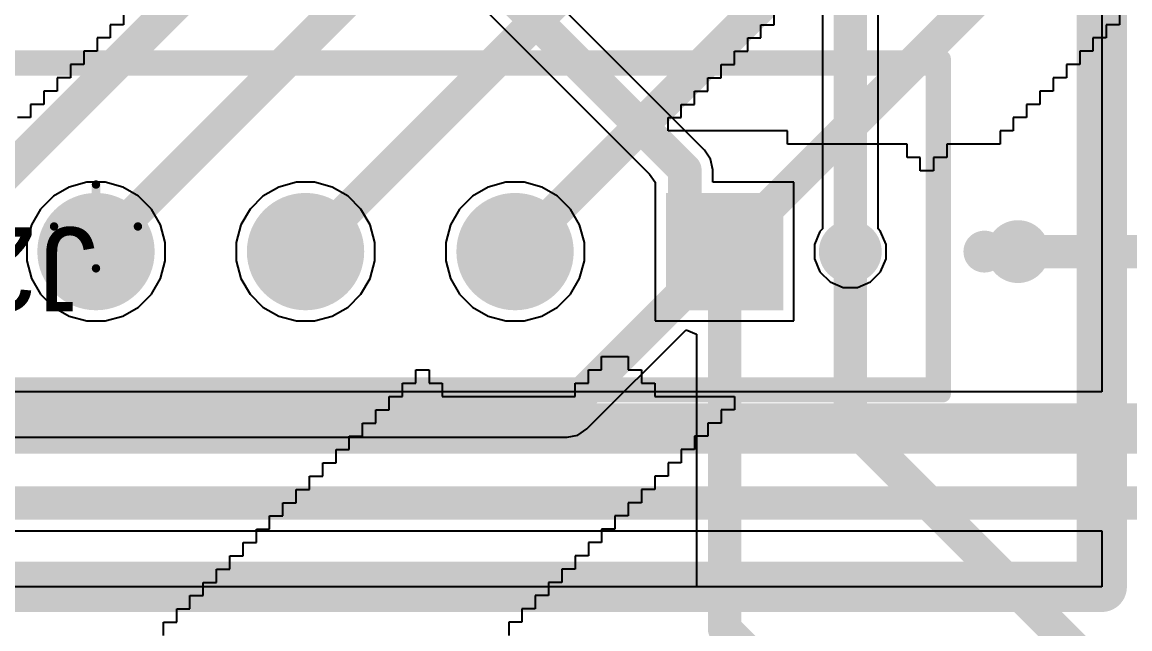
# Model space of a CAD drawing. Header units: inches. Extents: x 1.37 to 7.44, y 1.69 to 5.2.
# Drawn here: x 5.123 to 5.643, y 2.894 to 3.179 of the extents above; entities that cross this region are included whole.
import ezdxf

# ---------------------------------------------------------------- set-up
doc = ezdxf.new("R2010")
doc.units = ezdxf.units.IN
doc.header["$MEASUREMENT"] = 0
for name, color, linetype in [('Bottom Layer', 5, 'Continuous'), ('Bottom Overlay', 54, 'Continuous'), ('Bottom Solder', 6, 'Continuous'), ('Multi-Layer', 9, 'Continuous'), ('Pad Holes', 156, 'Continuous'), ('Top 3D Body', 56, 'Continuous'), ('Top Assembly', 56, 'Continuous'), ('Top Component Center', 56, 'Continuous'), ('Top Courtyard', 56, 'Continuous'), ('Top Layer', 1, 'Continuous'), ('Top Overlay', 2, 'Continuous'), ('Top Solder', 216, 'Continuous'), ('Via Holes', 16, 'Continuous')]:
    doc.layers.add(name, color=color, linetype=linetype)
doc.styles.add('Arial', font='', dxfattribs={"height": 0.2})
doc.styles.get('Arial').set_extended_font_data('Arial')

# ---------------------------------------------------------------- blocks, each defined once
blk = doc.blocks.new('FP_B7B_EH_A_LF_SN_MFG_55')
at = {"layer": 'Bottom Layer'}
blk.add_hatch(color=5, dxfattribs=at).paths.add_polyline_path([(-0.32283, 0.03937), (-0.26772, 0.03937), (-0.26772, -0.01575), (-0.32283, -0.01575)])
h = blk.add_hatch(color=5, dxfattribs=at)
edge = h.paths.add_edge_path()
edge.add_arc((-0.19685, 0.01181), 0.02756, 0, 360)
h = blk.add_hatch(color=5, dxfattribs=at)
edge = h.paths.add_edge_path()
edge.add_arc((-0.09843, 0.01181), 0.02756, 0, 360)
h = blk.add_hatch(color=5, dxfattribs=at)
edge = h.paths.add_edge_path()
edge.add_arc((0, 0.01181), 0.02756, 0, 360)
at = {"layer": 'Bottom Solder'}
blk.add_hatch(color=6, dxfattribs=at).paths.add_polyline_path([(-0.32283, 0.03937), (-0.26772, 0.03937), (-0.26772, -0.01575), (-0.32283, -0.01575)])
h = blk.add_hatch(color=6, dxfattribs=at)
edge = h.paths.add_edge_path()
edge.add_arc((-0.19685, 0.01181), 0.02756, 0, 360)
h = blk.add_hatch(color=6, dxfattribs=at)
edge = h.paths.add_edge_path()
edge.add_arc((-0.09843, 0.01181), 0.02756, 0, 360)
h = blk.add_hatch(color=6, dxfattribs=at)
edge = h.paths.add_edge_path()
edge.add_arc((0, 0.01181), 0.02756, 0, 360)
at = {"layer": 'Multi-Layer'}
blk.add_hatch(color=9, dxfattribs=at).paths.add_polyline_path([(-0.32283, 0.03937), (-0.26772, 0.03937), (-0.26772, -0.01575), (-0.32283, -0.01575)])
h = blk.add_hatch(color=9, dxfattribs=at)
edge = h.paths.add_edge_path()
edge.add_arc((-0.19685, 0.01181), 0.02756, 0, 360)
h = blk.add_hatch(color=9, dxfattribs=at)
edge = h.paths.add_edge_path()
edge.add_arc((-0.09843, 0.01181), 0.02756, 0, 360)
h = blk.add_hatch(color=9, dxfattribs=at)
edge = h.paths.add_edge_path()
edge.add_arc((0, 0.01181), 0.02756, 0, 360)
at = {"layer": 'Pad Holes'}
h = blk.add_hatch(color=7, dxfattribs=at)
edge = h.paths.add_edge_path()
edge.add_arc((-0.29528, 0.01181), 0.01772, 0, 360)
h = blk.add_hatch(color=7, dxfattribs=at)
edge = h.paths.add_edge_path()
edge.add_arc((-0.19685, 0.01181), 0.01772, 0, 360)
h = blk.add_hatch(color=7, dxfattribs=at)
edge = h.paths.add_edge_path()
edge.add_arc((-0.09843, 0.01181), 0.01772, 0, 360)
h = blk.add_hatch(color=7, dxfattribs=at)
edge = h.paths.add_edge_path()
edge.add_arc((0, 0.01181), 0.01772, 0, 360)
at = {"layer": 'Top Layer'}
blk.add_hatch(color=1, dxfattribs=at).paths.add_polyline_path([(-0.32283, 0.03937), (-0.26772, 0.03937), (-0.26772, -0.01575), (-0.32283, -0.01575)])
h = blk.add_hatch(color=1, dxfattribs=at)
edge = h.paths.add_edge_path()
edge.add_arc((-0.19685, 0.01181), 0.02756, 0, 360)
h = blk.add_hatch(color=1, dxfattribs=at)
edge = h.paths.add_edge_path()
edge.add_arc((-0.09843, 0.01181), 0.02756, 0, 360)
h = blk.add_hatch(color=1, dxfattribs=at)
edge = h.paths.add_edge_path()
edge.add_arc((0, 0.01181), 0.02756, 0, 360)
at = {"layer": 'Top Solder'}
blk.add_hatch(color=216, dxfattribs=at).paths.add_polyline_path([(-0.32283, 0.03937), (-0.26772, 0.03937), (-0.26772, -0.01575), (-0.32283, -0.01575)])
h = blk.add_hatch(color=216, dxfattribs=at)
edge = h.paths.add_edge_path()
edge.add_arc((-0.19685, 0.01181), 0.02756, 0, 360)
h = blk.add_hatch(color=216, dxfattribs=at)
edge = h.paths.add_edge_path()
edge.add_arc((-0.09843, 0.01181), 0.02756, 0, 360)
h = blk.add_hatch(color=216, dxfattribs=at)
edge = h.paths.add_edge_path()
edge.add_arc((0, 0.01181), 0.02756, 0, 360)
at = {"layer": 'Top 3D Body'}
for points in [[(-0.3937, 0.0748, 0.00787, 0.00787, 0), (-0.3937, -0.0748, 0.00787, 0.00787, 0)], [(0.3937, 0.0748, 0.00787, 0.00787, 0), (-0.3937, 0.0748, 0.00787, 0.00787, 0)], [(0.3937, -0.0748, 0.00787, 0.00787, 0), (-0.3937, -0.0748, 0.00787, 0.00787, 0)]]:
    blk.add_lwpolyline(points, format="xyseb", dxfattribs=at)
for points in [[(-0.39567, 0.0748, 0.00394, 0.00394, 1), (-0.39173, 0.0748, 0.00394, 0.00394, 1)], [(-0.39567, 0.0748, 0.00394, 0.00394, 1), (-0.39173, 0.0748, 0.00394, 0.00394, 1)], [(-0.39567, -0.0748, 0.00394, 0.00394, 1), (-0.39173, -0.0748, 0.00394, 0.00394, 1)], [(-0.39567, -0.0748, 0.00394, 0.00394, 1), (-0.39173, -0.0748, 0.00394, 0.00394, 1)]]:
    blk.add_lwpolyline(points, format="xyseb", close=True, dxfattribs=at)
at = {"layer": 'Top Assembly'}
for points in [[(-0.39764, 0.07874, 0.00787, 0.00787, 0), (-0.39764, -0.07874, 0.00787, 0.00787, 0)], [(0.39764, 0.07874, 0.00787, 0.00787, 0), (-0.39764, 0.07874, 0.00787, 0.00787, 0)], [(0.39764, -0.07874, 0.00787, 0.00787, 0), (-0.39764, -0.07874, 0.00787, 0.00787, 0)]]:
    blk.add_lwpolyline(points, format="xyseb", dxfattribs=at)
for points in [[(-0.39961, 0.07874, 0.00394, 0.00394, 1), (-0.39567, 0.07874, 0.00394, 0.00394, 1)], [(-0.39961, 0.07874, 0.00394, 0.00394, 1), (-0.39567, 0.07874, 0.00394, 0.00394, 1)], [(-0.39961, -0.07874, 0.00394, 0.00394, 1), (-0.39567, -0.07874, 0.00394, 0.00394, 1)], [(-0.39961, -0.07874, 0.00394, 0.00394, 1), (-0.39567, -0.07874, 0.00394, 0.00394, 1)]]:
    blk.add_lwpolyline(points, format="xyseb", close=True, dxfattribs=at)
at = {"layer": 'Top Component Center'}
for points in [[(0, 0.01969, 0.00394, 0.00394, 0), (0, -0.01969, 0.00394, 0.00394, 0)], [(0.01969, 0, 0.00394, 0.00394, 0), (-0.01969, 0, 0.00394, 0.00394, 0)]]:
    blk.add_lwpolyline(points, format="xyseb", dxfattribs=at)
for points in [[(-0.00098, 0.01969, 0.00197, 0.00197, 1), (0.00098, 0.01969, 0.00197, 0.00197, 1)], [(-0.02067, 0, 0.00197, 0.00197, 1), (-0.0187, 0, 0.00197, 0.00197, 1)], [(0.0187, 0, 0.00197, 0.00197, 1), (0.02067, 0, 0.00197, 0.00197, 1)], [(-0.00098, -0.01969, 0.00197, 0.00197, 1), (0.00098, -0.01969, 0.00197, 0.00197, 1)]]:
    blk.add_lwpolyline(points, format="xyseb", close=True, dxfattribs=at)
at = {"layer": 'Top Courtyard'}
for points in [[(-0.39764, 0.07874, 0.00787, 0.00787, 0), (-0.39764, -0.07874, 0.00787, 0.00787, 0)], [(0.39764, 0.07874, 0.00787, 0.00787, 0), (-0.39764, 0.07874, 0.00787, 0.00787, 0)], [(0.39764, -0.07874, 0.00787, 0.00787, 0), (-0.39764, -0.07874, 0.00787, 0.00787, 0)]]:
    blk.add_lwpolyline(points, format="xyseb", dxfattribs=at)
for points in [[(-0.39961, 0.07874, 0.00394, 0.00394, 1), (-0.39567, 0.07874, 0.00394, 0.00394, 1)], [(-0.39961, 0.07874, 0.00394, 0.00394, 1), (-0.39567, 0.07874, 0.00394, 0.00394, 1)], [(-0.39961, -0.07874, 0.00394, 0.00394, 1), (-0.39567, -0.07874, 0.00394, 0.00394, 1)], [(-0.39961, -0.07874, 0.00394, 0.00394, 1), (-0.39567, -0.07874, 0.00394, 0.00394, 1)]]:
    blk.add_lwpolyline(points, format="xyseb", close=True, dxfattribs=at)
at = {"layer": 'Top Overlay'}
for points in [[(-0.3937, 0.0748, 0.00787, 0.00787, 0), (-0.3937, -0.0748, 0.00787, 0.00787, 0)], [(0.3937, 0.0748, 0.00787, 0.00787, 0), (-0.3937, 0.0748, 0.00787, 0.00787, 0)], [(0.3937, -0.0748, 0.00787, 0.00787, 0), (-0.3937, -0.0748, 0.00787, 0.00787, 0)]]:
    blk.add_lwpolyline(points, format="xyseb", dxfattribs=at)
for points in [[(-0.39567, 0.0748, 0.00394, 0.00394, 1), (-0.39173, 0.0748, 0.00394, 0.00394, 1)], [(-0.39567, 0.0748, 0.00394, 0.00394, 1), (-0.39173, 0.0748, 0.00394, 0.00394, 1)], [(-0.4124, 0.01181, 0.00984, 0.00984, 1), (-0.42224, 0.01181, 0.00984, 0.00984, 1)], [(-0.4247, 0.01181, 0.00492, 0.00492, 1), (-0.41978, 0.01181, 0.00492, 0.00492, 1)], [(-0.41486, 0.01181, 0.00492, 0.00492, 1), (-0.40994, 0.01181, 0.00492, 0.00492, 1)], [(-0.39567, -0.0748, 0.00394, 0.00394, 1), (-0.39173, -0.0748, 0.00394, 0.00394, 1)], [(-0.39567, -0.0748, 0.00394, 0.00394, 1), (-0.39173, -0.0748, 0.00394, 0.00394, 1)]]:
    blk.add_lwpolyline(points, format="xyseb", close=True, dxfattribs=at)
at = {"layer": 'Top Assembly', "style": 'Arial'}
blk.add_text('J2', height=0.03937, dxfattribs=at).set_placement((-0.00007, 0.00044))

msp = doc.modelspace()

# ---------------------------------------------------------------- hatches: boundary and pattern name
at = {"layer": 'Bottom Layer'}
h = msp.add_hatch(color=5, dxfattribs=at)
edge = h.paths.add_edge_path()
edge.add_arc((5.51181, 3.07087), 0.01181, 0, 360)
h = msp.add_hatch(color=5, dxfattribs=at)
edge = h.paths.add_edge_path()
edge.add_arc((5.59055, 3.07087), 0.01181, 0, 360)
at = {"layer": 'Bottom Solder'}
h = msp.add_hatch(color=6, dxfattribs=at)
edge = h.paths.add_edge_path()
edge.add_arc((5.51181, 3.07087), 0.01476, 0, 360)
h = msp.add_hatch(color=6, dxfattribs=at)
edge = h.paths.add_edge_path()
edge.add_arc((5.59055, 3.07087), 0.01476, 0, 360)
at = {"layer": 'Top Layer'}
h = msp.add_hatch(color=1, dxfattribs=at)
edge = h.paths.add_edge_path()
edge.add_arc((5.51181, 3.07087), 0.01181, 0, 360)
h = msp.add_hatch(color=1, dxfattribs=at)
edge = h.paths.add_edge_path()
edge.add_arc((5.59055, 3.07087), 0.01181, 0, 360)
at = {"layer": 'Top Solder'}
h = msp.add_hatch(color=216, dxfattribs=at)
edge = h.paths.add_edge_path()
edge.add_arc((5.51181, 3.07087), 0.01476, 0, 360)
h = msp.add_hatch(color=216, dxfattribs=at)
edge = h.paths.add_edge_path()
edge.add_arc((5.59055, 3.07087), 0.01476, 0, 360)
at = {"layer": 'Via Holes'}
h = msp.add_hatch(color=7, dxfattribs=at)
edge = h.paths.add_edge_path()
edge.add_arc((5.51181, 3.07087), 0.00591, 0, 360)
h = msp.add_hatch(color=7, dxfattribs=at)
edge = h.paths.add_edge_path()
edge.add_arc((5.59055, 3.07087), 0.00591, 0, 360)

# ---------------------------------------------------------------- linework, layer by layer
at = {"layer": 'Bottom Layer'}
for p, q in [((5.38802, 2.98757), (5.43463, 3.03418)), ((5.43463, 3.03418), (5.43963, 3.03211)), ((5.43963, 3.03211), (5.43963, 2.91339)), ((5.38376, 2.98472), (5.38802, 2.98757)), ((4.33518, 2.98372), (5.37874, 2.98372)), ((5.37874, 2.98372), (5.38376, 2.98472)), ((5.43963, 2.91339), (3.87541, 2.91339))]:
    msp.add_line(p, q, dxfattribs=at)
for points in [[(5.08627, 3.0784, 0.01575, 0.01575, 0), (5.47343, 3.46555, 0.01575, 0.01575, 0)], [(5.15748, 3.07087, 0.01575, 0.01575, 0), (5.49902, 3.4124, 0.01575, 0.01575, 0)], [(5.25591, 3.07087, 0.01575, 0.01575, 0), (5.52461, 3.33957, 0.01575, 0.01575, 0)], [(5.35433, 3.07087, 0.01575, 0.01575, 0), (5.5502, 3.26673, 0.01575, 0.01575, 0)], [(5.45276, 3.07087, 0.01575, 0.01575, 0), (5.60983, 3.22794, 0.01575, 0.01575, 0)], [(5.37874, 2.99685, 0.01575, 0.01575, 0), (5.45276, 3.07087, 0.01575, 0.01575, 0)], [(5.45276, 2.8937, 0.01575, 0.01575, 0), (5.45276, 3.07087, 0.01575, 0.01575, 0)], [(5.51181, 2.98974, 0.01575, 0.01575, 0), (5.51181, 3.07087, 0.01575, 0.01575, 0)], [(5.59055, 3.07087, 0.01575, 0.01575, 0), (5.70866, 3.07087, 0.01575, 0.01575, 0)], [(4.33518, 2.99685, 0.01575, 0.01575, 0), (5.37874, 2.99685, 0.01575, 0.01575, 0)], [(5.51181, 2.98974, 0.01575, 0.01575, 0), (5.74564, 2.75591, 0.01575, 0.01575, 0)], [(5.45276, 2.8937, 0.01575, 0.01575, 0), (5.51181, 2.83465, 0.01575, 0.01575, 0)]]:
    msp.add_lwpolyline(points, format="xyseb", dxfattribs=at)
for points in [[(5.15354, 3.07087, 0.00787, 0.00787, 1), (5.16142, 3.07087, 0.00787, 0.00787, 1)], [(5.25197, 3.07087, 0.00787, 0.00787, 1), (5.25984, 3.07087, 0.00787, 0.00787, 1)], [(5.35039, 3.07087, 0.00787, 0.00787, 1), (5.35827, 3.07087, 0.00787, 0.00787, 1)], [(5.44882, 3.07087, 0.00787, 0.00787, 1), (5.45669, 3.07087, 0.00787, 0.00787, 1)], [(5.44882, 3.07087, 0.00787, 0.00787, 1), (5.45669, 3.07087, 0.00787, 0.00787, 1)], [(5.44882, 3.07087, 0.00787, 0.00787, 1), (5.45669, 3.07087, 0.00787, 0.00787, 1)], [(5.50787, 3.07087, 0.00787, 0.00787, 1), (5.51575, 3.07087, 0.00787, 0.00787, 1)], [(5.58661, 3.07087, 0.00787, 0.00787, 1), (5.59449, 3.07087, 0.00787, 0.00787, 1)], [(5.3748, 2.99685, 0.00787, 0.00787, 1), (5.38268, 2.99685, 0.00787, 0.00787, 1)], [(5.3748, 2.99685, 0.00787, 0.00787, 1), (5.38268, 2.99685, 0.00787, 0.00787, 1)], [(5.50787, 2.98974, 0.00787, 0.00787, 1), (5.51575, 2.98974, 0.00787, 0.00787, 1)], [(5.50787, 2.98974, 0.00787, 0.00787, 1), (5.51575, 2.98974, 0.00787, 0.00787, 1)], [(5.44882, 2.8937, 0.00787, 0.00787, 1), (5.45669, 2.8937, 0.00787, 0.00787, 1)], [(5.44882, 2.8937, 0.00787, 0.00787, 1), (5.45669, 2.8937, 0.00787, 0.00787, 1)]]:
    msp.add_lwpolyline(points, format="xyseb", close=True, dxfattribs=at)
at = {"layer": 'Bottom Overlay'}
for p, q in [((5.17044, 3.18371), (5.17044, 3.17747)), ((5.47609, 3.17747), (5.47609, 3.18371)), ((5.63827, 3.18371), (5.63827, 3.17747)), ((5.17044, 3.17747), (5.1642, 3.17747)), ((5.1642, 3.17747), (5.1642, 3.17124)), ((5.46985, 3.17124), (5.46985, 3.17747)), ((5.46985, 3.17747), (5.47609, 3.17747)), ((5.63827, 3.17747), (5.63203, 3.17747)), ((5.63203, 3.17747), (5.63203, 3.17124)), ((5.1642, 3.17124), (5.15797, 3.17124)), ((5.15797, 3.17124), (5.15797, 3.165)), ((5.46361, 3.165), (5.46361, 3.17124)), ((5.46361, 3.17124), (5.46985, 3.17124)), ((5.63203, 3.17124), (5.62579, 3.17124)), ((5.62579, 3.17124), (5.62579, 3.165)), ((5.15797, 3.165), (5.15173, 3.165)), ((5.15173, 3.165), (5.15173, 3.15876)), ((5.45737, 3.15876), (5.45737, 3.165)), ((5.45737, 3.165), (5.46361, 3.165)), ((5.62579, 3.165), (5.61955, 3.165)), ((5.61955, 3.165), (5.61955, 3.15876)), ((5.15173, 3.15876), (5.14549, 3.15876)), ((5.14549, 3.15876), (5.14549, 3.15252)), ((5.45114, 3.15252), (5.45114, 3.15876)), ((5.45114, 3.15876), (5.45737, 3.15876)), ((5.61955, 3.15876), (5.61331, 3.15876)), ((5.61331, 3.15876), (5.61331, 3.15252)), ((5.14549, 3.15252), (5.13925, 3.15252)), ((5.13925, 3.15252), (5.13925, 3.14629)), ((5.4449, 3.14629), (5.4449, 3.15252)), ((5.4449, 3.15252), (5.45114, 3.15252)), ((5.61331, 3.15252), (5.60708, 3.15252)), ((5.60708, 3.15252), (5.60708, 3.14629)), ((5.13925, 3.14629), (5.13302, 3.14629)), ((5.13302, 3.14629), (5.13302, 3.14005)), ((5.43866, 3.14005), (5.43866, 3.14629)), ((5.43866, 3.14629), (5.4449, 3.14629)), ((5.60708, 3.14629), (5.60084, 3.14629)), ((5.60084, 3.14629), (5.60084, 3.14005)), ((5.13302, 3.14005), (5.12678, 3.14005)), ((5.12678, 3.14005), (5.12678, 3.13381)), ((5.43242, 3.13381), (5.43242, 3.14005)), ((5.43242, 3.14005), (5.43866, 3.14005)), ((5.60084, 3.14005), (5.5946, 3.14005)), ((5.5946, 3.14005), (5.5946, 3.13381)), ((5.12678, 3.13381), (5.12054, 3.13381)), ((5.42619, 3.12757), (5.42619, 3.13381)), ((5.42619, 3.13381), (5.43242, 3.13381)), ((5.5946, 3.13381), (5.58836, 3.13381)), ((5.58836, 3.13381), (5.58836, 3.12757)), ((5.48232, 3.12757), (5.42619, 3.12757)), ((5.48232, 3.12133), (5.48232, 3.12757)), ((5.58836, 3.12757), (5.58213, 3.12757)), ((5.58213, 3.12757), (5.58213, 3.12133)), ((5.53846, 3.12133), (5.48232, 3.12133)), ((5.53846, 3.1151), (5.53846, 3.12133)), ((5.58213, 3.12133), (5.55718, 3.12133)), ((5.55718, 3.12133), (5.55718, 3.1151)), ((5.5447, 3.1151), (5.53846, 3.1151)), ((5.5447, 3.10886), (5.5447, 3.1151)), ((5.55718, 3.1151), (5.55094, 3.1151)), ((5.55094, 3.1151), (5.55094, 3.10886)), ((5.55094, 3.10886), (5.5447, 3.10886)), ((5.395, 3.01529), (5.395, 3.02153)), ((5.395, 3.02153), (5.40747, 3.02153)), ((5.40747, 3.02153), (5.40747, 3.01529)), ((5.30767, 3.00906), (5.30767, 3.01529)), ((5.30767, 3.01529), (5.31391, 3.01529)), ((5.31391, 3.01529), (5.31391, 3.00906)), ((5.38876, 3.00906), (5.38876, 3.01529)), ((5.38876, 3.01529), (5.395, 3.01529)), ((5.40747, 3.01529), (5.41371, 3.01529)), ((5.41371, 3.01529), (5.41371, 3.00906)), ((5.30143, 3.00282), (5.30143, 3.00906)), ((5.30143, 3.00906), (5.30767, 3.00906)), ((5.31391, 3.00906), (5.32015, 3.00906)), ((5.32015, 3.00906), (5.32015, 3.00282)), ((5.38252, 3.00282), (5.38252, 3.00906)), ((5.38252, 3.00906), (5.38876, 3.00906)), ((5.41371, 3.00906), (5.41995, 3.00906)), ((5.41995, 3.00906), (5.41995, 3.00282)), ((5.29519, 2.99658), (5.29519, 3.00282)), ((5.29519, 3.00282), (5.30143, 3.00282)), ((5.32015, 3.00282), (5.38252, 3.00282)), ((5.41995, 3.00282), (5.45737, 3.00282)), ((5.45737, 3.00282), (5.45737, 2.99658)), ((5.28896, 2.99034), (5.28896, 2.99658)), ((5.28896, 2.99658), (5.29519, 2.99658)), ((5.45737, 2.99658), (5.45114, 2.99658)), ((5.45114, 2.99658), (5.45114, 2.99034)), ((5.28272, 2.98411), (5.28272, 2.99034)), ((5.28272, 2.99034), (5.28896, 2.99034)), ((5.45114, 2.99034), (5.4449, 2.99034)), ((5.4449, 2.99034), (5.4449, 2.98411)), ((5.27648, 2.97787), (5.27648, 2.98411)), ((5.27648, 2.98411), (5.28272, 2.98411)), ((5.4449, 2.98411), (5.43866, 2.98411)), ((5.43866, 2.98411), (5.43866, 2.97787)), ((5.27024, 2.97163), (5.27024, 2.97787)), ((5.27024, 2.97787), (5.27648, 2.97787)), ((5.43866, 2.97787), (5.43242, 2.97787)), ((5.43242, 2.97787), (5.43242, 2.97163)), ((5.26401, 2.96539), (5.26401, 2.97163)), ((5.26401, 2.97163), (5.27024, 2.97163)), ((5.43242, 2.97163), (5.42619, 2.97163)), ((5.42619, 2.97163), (5.42619, 2.96539)), ((5.25777, 2.95916), (5.25777, 2.96539)), ((5.25777, 2.96539), (5.26401, 2.96539)), ((5.42619, 2.96539), (5.41995, 2.96539)), ((5.41995, 2.96539), (5.41995, 2.95916)), ((5.25153, 2.95292), (5.25153, 2.95916)), ((5.25153, 2.95916), (5.25777, 2.95916)), ((5.41995, 2.95916), (5.41371, 2.95916)), ((5.41371, 2.95916), (5.41371, 2.95292)), ((5.24529, 2.94668), (5.24529, 2.95292)), ((5.24529, 2.95292), (5.25153, 2.95292)), ((5.41371, 2.95292), (5.40747, 2.95292)), ((5.40747, 2.95292), (5.40747, 2.94668)), ((5.23906, 2.94044), (5.23906, 2.94668)), ((5.23906, 2.94668), (5.24529, 2.94668)), ((5.40747, 2.94668), (5.40123, 2.94668)), ((5.40123, 2.94668), (5.40123, 2.94044)), ((5.23282, 2.9342), (5.23282, 2.94044)), ((5.23282, 2.94044), (5.23906, 2.94044)), ((5.40123, 2.94044), (5.395, 2.94044)), ((5.395, 2.94044), (5.395, 2.9342)), ((5.22658, 2.92797), (5.22658, 2.9342)), ((5.22658, 2.9342), (5.23282, 2.9342)), ((5.395, 2.9342), (5.38876, 2.9342)), ((5.38876, 2.9342), (5.38876, 2.92797)), ((5.22034, 2.92173), (5.22034, 2.92797)), ((5.22034, 2.92797), (5.22658, 2.92797)), ((5.38876, 2.92797), (5.38252, 2.92797)), ((5.38252, 2.92797), (5.38252, 2.92173)), ((5.21411, 2.91549), (5.21411, 2.92173)), ((5.21411, 2.92173), (5.22034, 2.92173)), ((5.38252, 2.92173), (5.37628, 2.92173)), ((5.37628, 2.92173), (5.37628, 2.91549)), ((5.20787, 2.90925), (5.20787, 2.91549)), ((5.20787, 2.91549), (5.21411, 2.91549)), ((5.37628, 2.91549), (5.37005, 2.91549)), ((5.37005, 2.91549), (5.37005, 2.90925)), ((5.20163, 2.90302), (5.20163, 2.90925)), ((5.20163, 2.90925), (5.20787, 2.90925)), ((5.37005, 2.90925), (5.36381, 2.90925)), ((5.36381, 2.90925), (5.36381, 2.90302)), ((5.19539, 2.89678), (5.19539, 2.90302)), ((5.19539, 2.90302), (5.20163, 2.90302)), ((5.36381, 2.90302), (5.35757, 2.90302)), ((5.35757, 2.90302), (5.35757, 2.89678)), ((5.18915, 2.89054), (5.18915, 2.89678)), ((5.18915, 2.89678), (5.19539, 2.89678)), ((5.35757, 2.89678), (5.35133, 2.89678)), ((5.35133, 2.89678), (5.35133, 2.89054))]:
    msp.add_line(p, q, dxfattribs=at)
at = {"layer": 'Top Layer'}
for p, q in [((5.49868, 3.74016), (5.49868, 3.08151)), ((5.52494, 3.08151), (5.52494, 3.74016)), ((5.62992, 3.74016), (5.62992, 3.00494)), ((5.44337, 3.1185), (5.27317, 3.2887)), ((5.25077, 3.27398), (5.41745, 3.10729)), ((5.44621, 3.11425), (5.44337, 3.1185)), ((5.44721, 3.10922), (5.44621, 3.11425)), ((5.41745, 3.10729), (5.4202, 3.10343)), ((5.44721, 3.10343), (5.44721, 3.10922)), ((5.14491, 3.10121), (5.13749, 3.09692)), ((5.15319, 3.10343), (5.14491, 3.10121)), ((5.16177, 3.10343), (5.15319, 3.10343)), ((5.17005, 3.10121), (5.16177, 3.10343)), ((5.17747, 3.09692), (5.17005, 3.10121)), ((5.24334, 3.10121), (5.23591, 3.09692)), ((5.25162, 3.10343), (5.24334, 3.10121)), ((5.26019, 3.10343), (5.25162, 3.10343)), ((5.26847, 3.10121), (5.26019, 3.10343)), ((5.2759, 3.09692), (5.26847, 3.10121)), ((5.34176, 3.10121), (5.33434, 3.09692)), ((5.35004, 3.10343), (5.34176, 3.10121)), ((5.35862, 3.10343), (5.35004, 3.10343)), ((5.3669, 3.10121), (5.35862, 3.10343)), ((5.37432, 3.09692), (5.3669, 3.10121)), ((5.4202, 3.10343), (5.4202, 3.03831)), ((5.48531, 3.10343), (5.44721, 3.10343)), ((5.48531, 3.03831), (5.48531, 3.10343)), ((5.13749, 3.09692), (5.13143, 3.09086)), ((5.18353, 3.09086), (5.17747, 3.09692)), ((5.23591, 3.09692), (5.22985, 3.09086)), ((5.28196, 3.09086), (5.2759, 3.09692)), ((5.33434, 3.09692), (5.32828, 3.09086)), ((5.38038, 3.09086), (5.37432, 3.09692)), ((5.13143, 3.09086), (5.12714, 3.08343)), ((5.18782, 3.08343), (5.18353, 3.09086)), ((5.22985, 3.09086), (5.22557, 3.08343)), ((5.28625, 3.08343), (5.28196, 3.09086)), ((5.32828, 3.09086), (5.32399, 3.08343)), ((5.38467, 3.08343), (5.38038, 3.09086)), ((5.12714, 3.08343), (5.12492, 3.07515)), ((5.19004, 3.07515), (5.18782, 3.08343)), ((5.22557, 3.08343), (5.22335, 3.07515)), ((5.28846, 3.07515), (5.28625, 3.08343)), ((5.32399, 3.08343), (5.32177, 3.07515)), ((5.38689, 3.07515), (5.38467, 3.08343)), ((5.49756, 3.08039), (5.495, 3.07421)), ((5.49868, 3.08151), (5.49756, 3.08039)), ((5.52606, 3.08039), (5.52494, 3.08151)), ((5.52862, 3.07421), (5.52606, 3.08039)), ((5.12492, 3.07515), (5.12492, 3.06658)), ((5.19004, 3.06658), (5.19004, 3.07515)), ((5.22335, 3.07515), (5.22335, 3.06658)), ((5.28846, 3.06658), (5.28846, 3.07515)), ((5.32177, 3.07515), (5.32177, 3.06658)), ((5.38689, 3.06658), (5.38689, 3.07515)), ((5.495, 3.07421), (5.495, 3.06752)), ((5.52862, 3.06752), (5.52862, 3.07421)), ((5.12492, 3.06658), (5.12714, 3.0583)), ((5.18782, 3.0583), (5.19004, 3.06658)), ((5.22335, 3.06658), (5.22557, 3.0583)), ((5.28625, 3.0583), (5.28846, 3.06658)), ((5.32177, 3.06658), (5.32399, 3.0583)), ((5.38467, 3.0583), (5.38689, 3.06658)), ((5.495, 3.06752), (5.49756, 3.06134)), ((5.52606, 3.06134), (5.52862, 3.06752)), ((5.49756, 3.06134), (5.50229, 3.05661)), ((5.52133, 3.05661), (5.52606, 3.06134)), ((5.12714, 3.0583), (5.13143, 3.05087)), ((5.18353, 3.05087), (5.18782, 3.0583)), ((5.22557, 3.0583), (5.22985, 3.05087)), ((5.28196, 3.05087), (5.28625, 3.0583)), ((5.32399, 3.0583), (5.32828, 3.05087)), ((5.38038, 3.05087), (5.38467, 3.0583)), ((5.50229, 3.05661), (5.50847, 3.05406)), ((5.51515, 3.05406), (5.52133, 3.05661)), ((5.13143, 3.05087), (5.13749, 3.04481)), ((5.17747, 3.04481), (5.18353, 3.05087)), ((5.22985, 3.05087), (5.23591, 3.04481)), ((5.2759, 3.04481), (5.28196, 3.05087)), ((5.32828, 3.05087), (5.33434, 3.04481)), ((5.37432, 3.04481), (5.38038, 3.05087)), ((5.50847, 3.05406), (5.51515, 3.05406)), ((5.13749, 3.04481), (5.14491, 3.04053)), ((5.17005, 3.04053), (5.17747, 3.04481)), ((5.23591, 3.04481), (5.24334, 3.04053)), ((5.26847, 3.04053), (5.2759, 3.04481)), ((5.33434, 3.04481), (5.34176, 3.04053)), ((5.3669, 3.04053), (5.37432, 3.04481)), ((5.14491, 3.04053), (5.15319, 3.03831)), ((5.16177, 3.03831), (5.17005, 3.04053)), ((5.24334, 3.04053), (5.25162, 3.03831)), ((5.26019, 3.03831), (5.26847, 3.04053)), ((5.34176, 3.04053), (5.35004, 3.03831)), ((5.35862, 3.03831), (5.3669, 3.04053)), ((5.15319, 3.03831), (5.16177, 3.03831)), ((5.25162, 3.03831), (5.26019, 3.03831)), ((5.35004, 3.03831), (5.35862, 3.03831)), ((5.4202, 3.03831), (5.48531, 3.03831)), ((5.62992, 3.00494), (4.88278, 3.00494)), ((4.86896, 2.93963), (5.62992, 2.93963)), ((5.62992, 2.93963), (5.62992, 2.91339)), ((5.62992, 2.91339), (3.85827, 2.91339))]:
    msp.add_line(p, q, dxfattribs=at)
for points in [[(5.51181, 3.07087, 0.01575, 0.01575, 0), (5.51181, 4.27008, 0.01575, 0.01575, 0)], [(5.26005, 3.28326, 0.01575, 0.01575, 0), (5.43408, 3.10922, 0.01575, 0.01575, 0)], [(5.43408, 3.08954, 0.01575, 0.01575, 0), (5.43408, 3.10922, 0.01575, 0.01575, 0)], [(5.43408, 3.08954, 0.01575, 0.01575, 0), (5.45276, 3.07087, 0.01575, 0.01575, 0)], [(4.87568, 2.9878, 0.02362, 0.02362, 0), (6.07671, 2.9878, 0.02362, 0.02362, 0)], [(4.86896, 2.95276, 0.01575, 0.01575, 0), (5.74803, 2.95276, 0.01575, 0.01575, 0)]]:
    msp.add_lwpolyline(points, format="xyseb", dxfattribs=at)
for points in [[(5.43015, 3.10922, 0.00787, 0.00787, 1), (5.43802, 3.10922, 0.00787, 0.00787, 1)], [(5.43015, 3.10922, 0.00787, 0.00787, 1), (5.43802, 3.10922, 0.00787, 0.00787, 1)], [(5.43015, 3.08954, 0.00787, 0.00787, 1), (5.43802, 3.08954, 0.00787, 0.00787, 1)], [(5.43015, 3.08954, 0.00787, 0.00787, 1), (5.43802, 3.08954, 0.00787, 0.00787, 1)], [(5.44882, 3.07087, 0.00787, 0.00787, 1), (5.45669, 3.07087, 0.00787, 0.00787, 1)], [(5.50787, 3.07087, 0.00787, 0.00787, 1), (5.51575, 3.07087, 0.00787, 0.00787, 1)]]:
    msp.add_lwpolyline(points, format="xyseb", close=True, dxfattribs=at)
at = {"layer": 'Top Overlay'}
for points in [[(5.62992, 2.91339, 0.02362, 0.02362, 0), (5.62992, 4.29134, 0.02362, 0.02362, 0)], [(3.85827, 2.91339, 0.02362, 0.02362, 0), (5.62992, 2.91339, 0.02362, 0.02362, 0)]]:
    msp.add_lwpolyline(points, format="xyseb", dxfattribs=at)
msp.add_lwpolyline([(5.62402, 2.91339, 0.01181, 0.01181, 1), (5.63583, 2.91339, 0.01181, 0.01181, 1)], format="xyseb", close=True, dxfattribs=at)
msp.add_lwpolyline([(5.62402, 2.91339, 0.01181, 0.01181, 1), (5.63583, 2.91339, 0.01181, 0.01181, 1)], format="xyseb", close=True, dxfattribs=at)

# ---------------------------------------------------------------- block references
at = {"rotation": 180}
msp.add_blockref('FP_B7B_EH_A_LF_SN_MFG_55', (5.15748, 3.08268), dxfattribs=at)

doc.saveas('drawing.dxf')
